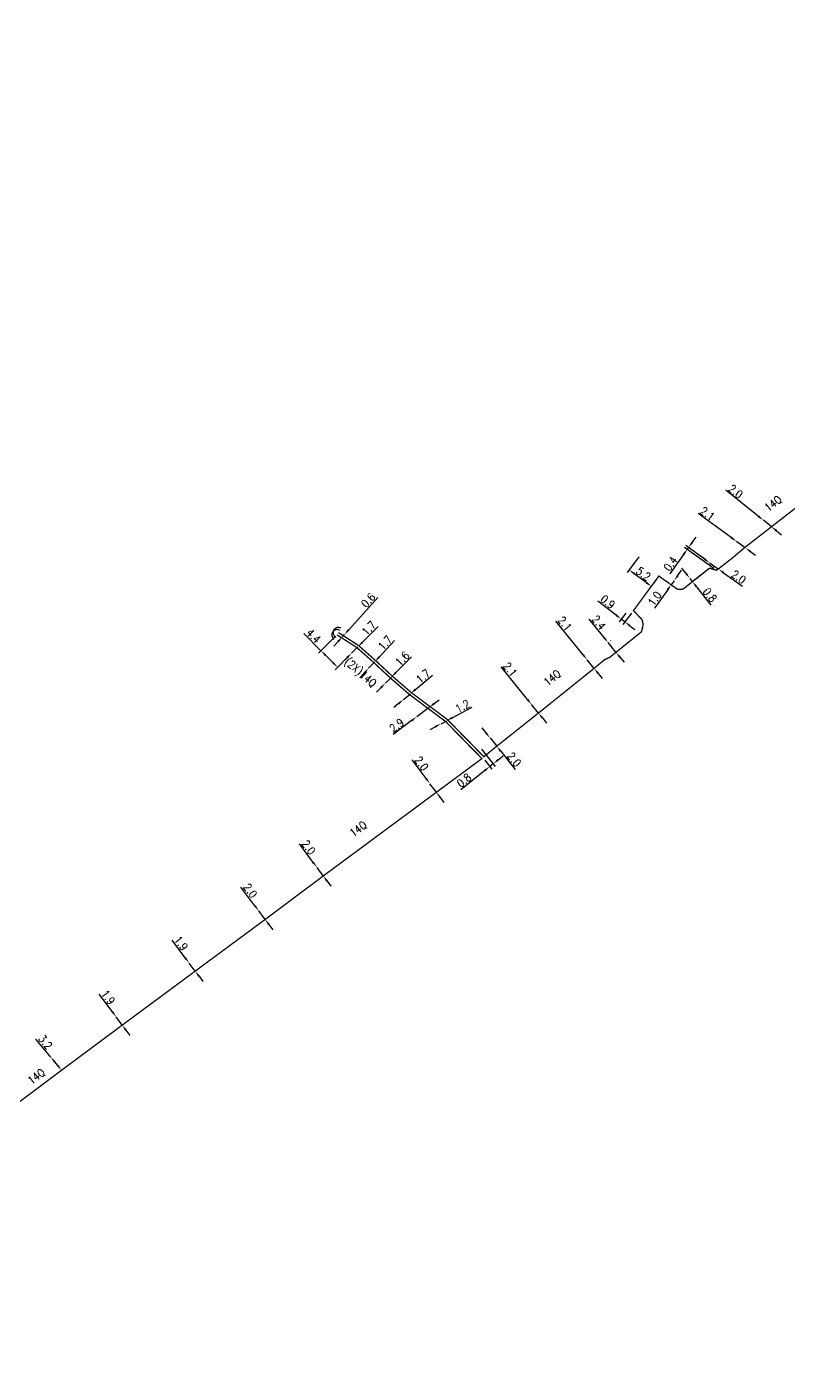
# Model space of a CAD drawing. Header units: millimetres. Extents: x 156000 to 156971, y 123070 to 123996.
# Drawn here: x 156510.6 to 156653.5, y 123529.5 to 123780.3 of the extents above; entities that cross this region are included whole.
import ezdxf
from ezdxf.enums import TextEntityAlignment as Align

# ---------------------------------------------------------------- set-up
doc = ezdxf.new("R2010")
doc.units = ezdxf.units.MM
doc.header["$PDMODE"] = 34
doc.linetypes.add('S_ST', pattern=[14, 8, -1.5, 0, -1.5, 0, -1.5, 0, -1.5])
doc.layers.get('0').update_dxf_attribs({"linetype": 'CONTINUOUS'})
doc.layers.get('Defpoints').update_dxf_attribs({"linetype": 'CONTINUOUS'})
doc.layers.add('S_100', color=5, linetype='CONTINUOUS')
doc.layers.add('S_300', color=7, linetype='CONTINUOUS')
doc.styles.get("Standard").update_dxf_attribs({"font": 'romans.shx', "width": 0.85})
doc.dimstyles.get("Standard").update_dxf_attribs({"dimtxt": 1.5, "dimasz": 1.2, "dimexe": 0.625, "dimexo": 0.625, "dimgap": 0.25, "dimtad": 1, "dimdec": 1, "dimzin": 0, "dimdsep": 46, "dimtxsty": 'Standard', "dimcen": -0.5, "dimadec": 0, "dimazin": 0, "dimtfac": 1, "dimtdec": 1, "dimtmove": 0, "dimatfit": 3, "dimfxl": 0, "dimtolj": 1, "dimtzin": 0, "dimarcsym": 0})

# ---------------------------------------------------------------- blocks, each defined once
blk = doc.blocks.new('*D52')
at = {"layer": 'Defpoints', "color": 0, "linetype": 'Continuous', "transparency": 16777216}
for p in [(156635.04, 123676.85), (156635.04, 123676.85), (156639.09, 123679.04)]:
    blk.add_point(p, dxfattribs=at)
at = {"layer": 'S_100', "color": 0, "linetype": 'Continuous', "lineweight": -2, "transparency": 16777216}
for p, q in [((156634.29, 123677.79), (156633.55, 123678.73)), ((156638.6, 123678.65), (156635.04, 123675.84)), ((156635.04, 123676.85), (156635.53, 123676.22)), ((156636.28, 123675.28), (156638.99, 123671.85))]:
    blk.add_line(p, q, dxfattribs=at)
at = {"layer": 'S_100', "color": 0, "linetype": 'Continuous', "transparency": 16777216}
for points in [[(156634.45, 123677.92), (156634.14, 123677.67), (156635.04, 123676.85)], [(156636.43, 123675.41), (156636.12, 123675.16), (156635.53, 123676.22)]]:
    blk.add_solid(points, dxfattribs=at)
at = {"layer": 'S_100', "color": 0, "linetype": 'Continuous', "transparency": 16777216, "insert": (156638.79, 123673.72), "char_height": 1.5, "attachment_point": 5, "rotation": 308.301}
blk.add_mtext('\\A1;0.8', dxfattribs=at)
blk = doc.blocks.new('*D53')
at = {"layer": 'Defpoints', "color": 0, "linetype": 'Continuous', "transparency": 16777216}
for p in [(156634.79, 123682.61), (156638.74, 123679.78), (156640.04, 123678.36)]:
    blk.add_point(p, dxfattribs=at)
at = {"layer": 'S_100', "color": 0, "linetype": 'Continuous', "lineweight": -2, "transparency": 16777216}
for p, q in [((156635.49, 123683.59), (156636.19, 123684.56)), ((156639.53, 123678.72), (156634.05, 123682.65)), ((156638.24, 123680.14), (156634.29, 123682.98)), ((156634.79, 123682.61), (156634.56, 123682.29)), ((156633.86, 123681.31), (156631.28, 123677.71))]:
    blk.add_line(p, q, dxfattribs=at)
at = {"layer": 'S_100', "color": 0, "linetype": 'Continuous', "transparency": 16777216}
for points in [[(156633.7, 123681.43), (156634.02, 123681.19), (156634.56, 123682.29)], [(156635.33, 123683.7), (156635.66, 123683.47), (156634.79, 123682.61)]]:
    blk.add_solid(points, dxfattribs=at)
at = {"layer": 'S_100', "color": 0, "linetype": 'Continuous', "transparency": 16777216, "insert": (156631.41, 123679.6), "char_height": 1.5, "attachment_point": 5, "rotation": 54.3607}
blk.add_mtext('\\A1;0.4', dxfattribs=at)
blk = doc.blocks.new('*D54')
at = {"layer": 'Defpoints', "color": 0, "linetype": 'Continuous', "transparency": 16777216}
for p in [(156638.74, 123679.78), (156638.74, 123679.78), (156640.37, 123678.61)]:
    blk.add_point(p, dxfattribs=at)
at = {"layer": 'S_100', "color": 0, "linetype": 'Continuous', "lineweight": -2, "transparency": 16777216}
for p, q in [((156637.77, 123680.48), (156636.79, 123681.18)), ((156638.74, 123679.78), (156640.37, 123678.61)), ((156641.34, 123677.91), (156644.9, 123675.37))]:
    blk.add_line(p, q, dxfattribs=at)
at = {"layer": 'S_100', "color": 0, "linetype": 'Continuous', "transparency": 16777216}
for points in [[(156637.89, 123680.64), (156637.65, 123680.32), (156638.74, 123679.78)], [(156641.46, 123678.08), (156641.23, 123677.75), (156640.37, 123678.61)]]:
    blk.add_solid(points, dxfattribs=at)
at = {"layer": 'S_100', "color": 0, "linetype": 'Continuous', "transparency": 16777216, "insert": (156644.19, 123677.1), "char_height": 1.5, "attachment_point": 5, "rotation": 324.3607}
blk.add_mtext('\\A1;2.0', dxfattribs=at)
blk = doc.blocks.new('*D55')
at = {"layer": 'Defpoints', "color": 0, "linetype": 'Continuous', "transparency": 16777216}
for p in [(156631.53, 123675.64), (156632.08, 123676.41), (156632.08, 123676.41)]:
    blk.add_point(p, dxfattribs=at)
at = {"layer": 'S_100', "color": 0, "linetype": 'Continuous', "lineweight": -2, "transparency": 16777216}
for p, q in [((156632.78, 123677.38), (156633.48, 123678.36)), ((156630.83, 123674.66), (156628.39, 123671.26)), ((156632.08, 123676.41), (156631.53, 123675.64))]:
    blk.add_line(p, q, dxfattribs=at)
at = {"layer": 'S_100', "color": 0, "linetype": 'Continuous', "transparency": 16777216}
for points in [[(156632.62, 123677.5), (156632.94, 123677.27), (156632.08, 123676.41)], [(156630.66, 123674.78), (156630.99, 123674.54), (156631.53, 123675.64)]]:
    blk.add_solid(points, dxfattribs=at)
at = {"layer": 'S_100', "color": 0, "linetype": 'Continuous', "transparency": 16777216, "insert": (156628.44, 123673.05), "char_height": 1.5, "attachment_point": 5, "rotation": 54.3609}
blk.add_mtext('\\A1;1.0', dxfattribs=at)
blk = doc.blocks.new('*D56')
at = {"layer": 'Defpoints', "color": 0, "linetype": 'Continuous', "transparency": 16777216}
for p in [(156625.83, 123681.37), (156623.65, 123678.43), (156629.21, 123677.28)]:
    blk.add_point(p, dxfattribs=at)
at = {"layer": 'S_100', "color": 0, "linetype": 'Continuous', "lineweight": -2, "transparency": 16777216}
for p, q in [((156625.46, 123680.87), (156623.28, 123677.92)), ((156626.83, 123676.08), (156624.62, 123677.71)), ((156628.84, 123676.78), (156627.42, 123674.86))]:
    blk.add_line(p, q, dxfattribs=at)
at = {"layer": 'S_100', "color": 0, "linetype": 'Continuous', "transparency": 16777216}
for points in [[(156624.74, 123677.87), (156624.5, 123677.55), (156623.65, 123678.43)], [(156626.95, 123676.24), (156626.71, 123675.92), (156627.79, 123675.36)]]:
    blk.add_solid(points, dxfattribs=at)
at = {"layer": 'S_100', "color": 0, "linetype": 'Continuous', "transparency": 16777216, "insert": (156626.32, 123677.7), "char_height": 1.5, "attachment_point": 5, "rotation": 323.5055}
blk.add_mtext('\\A1;5.2', dxfattribs=at)
blk = doc.blocks.new('*D57')
at = {"layer": 'Defpoints', "color": 0, "linetype": 'Continuous', "transparency": 16777216}
for p in [(156619.69, 123664.8), (156619.7, 123664.81), (156621.17, 123662.97)]:
    blk.add_point(p, dxfattribs=at)
at = {"layer": 'S_100', "color": 0, "linetype": 'Continuous', "lineweight": -2, "transparency": 16777216}
for p, q in [((156618.95, 123665.74), (156616.16, 123669.19)), ((156621.18, 123662.98), (156619.7, 123664.81)), ((156620.18, 123665.2), (156620.19, 123665.2)), ((156621.66, 123663.37), (156621.66, 123663.37)), ((156621.93, 123662.05), (156622.69, 123661.12))]:
    blk.add_line(p, q, dxfattribs=at)
at = {"layer": 'S_100', "color": 0, "linetype": 'Continuous', "transparency": 16777216}
for points in [[(156619.1, 123665.87), (156618.79, 123665.62), (156619.7, 123664.81)], [(156622.09, 123662.17), (156621.78, 123661.92), (156621.18, 123662.98)]]:
    blk.add_solid(points, dxfattribs=at)
at = {"layer": 'S_100', "color": 0, "linetype": 'Continuous', "transparency": 16777216, "insert": (156617.96, 123668.56), "char_height": 1.5, "attachment_point": 5, "rotation": 308.9186}
blk.add_mtext('\\A1;2.4', dxfattribs=at)
blk = doc.blocks.new('*D58')
at = {"layer": 'Defpoints', "color": 0, "linetype": 'Continuous', "transparency": 16777216}
for p in [(156615.75, 123661.6), (156615.75, 123661.6), (156617.07, 123659.97)]:
    blk.add_point(p, dxfattribs=at)
at = {"layer": 'S_100', "color": 0, "linetype": 'Continuous', "lineweight": -2, "transparency": 16777216}
for p, q in [((156615, 123662.53), (156609.92, 123668.83)), ((156615.27, 123661.21), (156615.27, 123661.21)), ((156617.07, 123659.97), (156615.75, 123661.6)), ((156616.59, 123659.57), (156616.59, 123659.57)), ((156617.83, 123659.03), (156618.58, 123658.1))]:
    blk.add_line(p, q, dxfattribs=at)
at = {"layer": 'S_100', "color": 0, "linetype": 'Continuous', "transparency": 16777216}
for points in [[(156615.15, 123662.66), (156614.84, 123662.41), (156615.75, 123661.6)], [(156617.98, 123659.16), (156617.67, 123658.91), (156617.07, 123659.97)]]:
    blk.add_solid(points, dxfattribs=at)
at = {"layer": 'S_100', "color": 0, "linetype": 'Continuous', "transparency": 16777216, "insert": (156611.58, 123668.37), "char_height": 1.5, "attachment_point": 5, "rotation": 308.9186}
blk.add_mtext('\\A1;2.1', dxfattribs=at)
blk = doc.blocks.new('*D59')
at = {"layer": 'Defpoints', "color": 0, "linetype": 'Continuous', "transparency": 16777216}
for p in [(156605.35, 123653.2), (156605.35, 123653.2), (156606.64, 123651.6)]:
    blk.add_point(p, dxfattribs=at)
at = {"layer": 'S_100', "color": 0, "linetype": 'Continuous', "lineweight": -2, "transparency": 16777216}
for p, q in [((156604.6, 123654.13), (156599.66, 123660.24)), ((156604.86, 123652.8), (156604.86, 123652.8)), ((156606.64, 123651.6), (156605.35, 123653.2)), ((156606.15, 123651.21), (156606.15, 123651.21)), ((156607.39, 123650.67), (156608.15, 123649.73))]:
    blk.add_line(p, q, dxfattribs=at)
at = {"layer": 'S_100', "color": 0, "linetype": 'Continuous', "transparency": 16777216}
for points in [[(156604.75, 123654.25), (156604.44, 123654), (156605.35, 123653.2)], [(156607.55, 123650.79), (156607.24, 123650.54), (156606.64, 123651.6)]]:
    blk.add_solid(points, dxfattribs=at)
at = {"layer": 'S_100', "color": 0, "linetype": 'Continuous', "transparency": 16777216, "insert": (156601.32, 123659.77), "char_height": 1.5, "attachment_point": 5, "rotation": 308.9182}
blk.add_mtext('\\A1;2.1', dxfattribs=at)
blk = doc.blocks.new('*D60')
at = {"layer": 'Defpoints', "color": 0, "linetype": 'Continuous', "transparency": 16777216}
for p in [(156597.55, 123646.93), (156597.55, 123646.93), (156598.8, 123645.37)]:
    blk.add_point(p, dxfattribs=at)
at = {"layer": 'S_100', "color": 0, "linetype": 'Continuous', "lineweight": -2, "transparency": 16777216}
for p, q in [((156596.8, 123647.87), (156596.05, 123648.81)), ((156597.55, 123646.93), (156598.8, 123645.37)), ((156599.55, 123644.44), (156602.29, 123641.03))]:
    blk.add_line(p, q, dxfattribs=at)
at = {"layer": 'S_100', "color": 0, "linetype": 'Continuous', "transparency": 16777216}
for points in [[(156596.95, 123647.99), (156596.64, 123647.74), (156597.55, 123646.93)], [(156599.71, 123644.56), (156599.4, 123644.31), (156598.8, 123645.37)]]:
    blk.add_solid(points, dxfattribs=at)
at = {"layer": 'S_100', "color": 0, "linetype": 'Continuous', "transparency": 16777216, "insert": (156602.08, 123642.89), "char_height": 1.5, "attachment_point": 5, "rotation": 308.7454}
blk.add_mtext('\\A1;2.0', dxfattribs=at)
blk = doc.blocks.new('*D61')
at = {"layer": 'Defpoints', "color": 0, "linetype": 'Continuous', "transparency": 16777216}
for p in [(156595.56, 123645.33), (156596.21, 123643.23), (156598.15, 123642.09)]:
    blk.add_point(p, dxfattribs=at)
at = {"layer": 'S_100', "color": 0, "linetype": 'Continuous', "lineweight": -2, "transparency": 16777216}
for p, q in [((156595.95, 123644.85), (156598.54, 123641.6)), ((156596.6, 123642.75), (156597.92, 123641.1)), ((156598.15, 123642.09), (156597.53, 123641.59)), ((156599.09, 123642.83), (156600.03, 123643.58)), ((156596.59, 123640.84), (156592.06, 123637.22))]:
    blk.add_line(p, q, dxfattribs=at)
at = {"layer": 'S_100', "color": 0, "linetype": 'Continuous', "transparency": 16777216}
for points in [[(156598.96, 123642.99), (156599.21, 123642.68), (156598.15, 123642.09)], [(156596.47, 123640.99), (156596.72, 123640.68), (156597.53, 123641.59)]]:
    blk.add_solid(points, dxfattribs=at)
at = {"layer": 'S_100', "color": 0, "linetype": 'Continuous', "transparency": 16777216, "insert": (156592.68, 123638.99), "char_height": 1.5, "attachment_point": 5, "rotation": 38.6353}
blk.add_mtext('\\A1;0.8', dxfattribs=at)
blk = doc.blocks.new('*D63')
at = {"layer": 'Defpoints', "color": 0, "linetype": 'Continuous', "transparency": 16777216}
for p in [(156622.15, 123669.22), (156623.4, 123670.83), (156624.46, 123670.8)]:
    blk.add_point(p, dxfattribs=at)
at = {"layer": 'S_100', "color": 0, "linetype": 'Continuous', "lineweight": -2, "transparency": 16777216}
for p, q in [((156621.21, 123669.95), (156617.8, 123672.59)), ((156623.02, 123670.34), (156621.77, 123668.72)), ((156622.83, 123668.7), (156622.15, 123669.22)), ((156624.07, 123670.31), (156622.44, 123668.2)), ((156623.78, 123667.96), (156624.72, 123667.23))]:
    blk.add_line(p, q, dxfattribs=at)
at = {"layer": 'S_100', "color": 0, "linetype": 'Continuous', "transparency": 16777216}
for points in [[(156621.33, 123670.11), (156621.08, 123669.8), (156622.15, 123669.22)], [(156623.9, 123668.12), (156623.65, 123667.81), (156622.83, 123668.7)]]:
    blk.add_solid(points, dxfattribs=at)
at = {"layer": 'S_100', "color": 0, "linetype": 'Continuous', "transparency": 16777216, "insert": (156619.64, 123672.43), "char_height": 1.5, "attachment_point": 5, "rotation": 322.2546}
blk.add_mtext('\\A1;0.9', dxfattribs=at)
blk = doc.blocks.new('*D64')
at = {"layer": 'Defpoints', "color": 0, "linetype": 'Continuous', "transparency": 16777216}
for p in [(156588.36, 123649.6), (156588.36, 123649.6), (156589.42, 123650.16)]:
    blk.add_point(p, dxfattribs=at)
at = {"layer": 'S_100', "color": 0, "linetype": 'Continuous', "lineweight": -2, "transparency": 16777216}
for p, q in [((156590.48, 123650.73), (156594.18, 123652.68)), ((156588.36, 123649.6), (156589.42, 123650.16)), ((156587.3, 123649.04), (156586.24, 123648.48))]:
    blk.add_line(p, q, dxfattribs=at)
at = {"layer": 'S_100', "color": 0, "linetype": 'Continuous', "transparency": 16777216}
for points in [[(156587.2, 123649.22), (156587.39, 123648.87), (156588.36, 123649.6)], [(156590.39, 123650.9), (156590.57, 123650.55), (156589.42, 123650.16)]]:
    blk.add_solid(points, dxfattribs=at)
at = {"layer": 'S_100', "color": 0, "linetype": 'Continuous', "transparency": 16777216, "insert": (156592.39, 123652.87), "char_height": 1.5, "attachment_point": 5, "rotation": 27.8752}
blk.add_mtext('\\A1;1.2', dxfattribs=at)
blk = doc.blocks.new('*D65')
at = {"layer": 'Defpoints', "color": 0, "linetype": 'Continuous', "transparency": 16777216}
for p in [(156581.33, 123654.15), (156581.33, 123654.15), (156582.63, 123655.23)]:
    blk.add_point(p, dxfattribs=at)
at = {"layer": 'S_100', "color": 0, "linetype": 'Continuous', "lineweight": -2, "transparency": 16777216}
for p, q in [((156583.56, 123656), (156586.78, 123658.69)), ((156581.33, 123654.15), (156582.63, 123655.23)), ((156580.41, 123653.38), (156579.49, 123652.61))]:
    blk.add_line(p, q, dxfattribs=at)
at = {"layer": 'S_100', "color": 0, "linetype": 'Continuous', "transparency": 16777216}
for points in [[(156580.28, 123653.53), (156580.54, 123653.22), (156581.33, 123654.15)], [(156583.43, 123656.16), (156583.68, 123655.85), (156582.63, 123655.23)]]:
    blk.add_solid(points, dxfattribs=at)
at = {"layer": 'S_100', "color": 0, "linetype": 'Continuous', "transparency": 16777216, "insert": (156584.99, 123658.5), "char_height": 1.5, "attachment_point": 5, "rotation": 39.8189}
blk.add_mtext('\\A1;1.7', dxfattribs=at)
blk = doc.blocks.new('*D66')
at = {"layer": 'Defpoints', "color": 0, "linetype": 'Continuous', "transparency": 16777216}
for p in [(156571.58, 123662.82), (156571.58, 123662.82), (156572.78, 123664.02)]:
    blk.add_point(p, dxfattribs=at)
at = {"layer": 'S_100', "color": 0, "linetype": 'Continuous', "lineweight": -2, "transparency": 16777216}
for p, q in [((156573.63, 123664.88), (156576.58, 123667.85)), ((156570.73, 123661.97), (156569.89, 123661.12)), ((156571.58, 123662.82), (156572.78, 123664.02))]:
    blk.add_line(p, q, dxfattribs=at)
at = {"layer": 'S_100', "color": 0, "linetype": 'Continuous', "transparency": 16777216}
for points in [[(156573.48, 123665.02), (156573.77, 123664.73), (156572.78, 123664.02)], [(156570.59, 123662.11), (156570.88, 123661.83), (156571.58, 123662.82)]]:
    blk.add_solid(points, dxfattribs=at)
at = {"layer": 'S_100', "color": 0, "linetype": 'Continuous', "transparency": 16777216, "insert": (156574.82, 123667.49), "char_height": 1.5, "attachment_point": 5, "rotation": 45.1699}
blk.add_mtext('\\A1;1.7', dxfattribs=at)
blk = doc.blocks.new('*D67')
at = {"layer": 'Defpoints', "color": 0, "linetype": 'Continuous', "transparency": 16777216}
for p in [(156577.92, 123657.2), (156577.92, 123657.2), (156579.04, 123658.33)]:
    blk.add_point(p, dxfattribs=at)
at = {"layer": 'S_100', "color": 0, "linetype": 'Continuous', "lineweight": -2, "transparency": 16777216}
for p, q in [((156579.89, 123659.18), (156582.84, 123662.16)), ((156577.92, 123657.2), (156579.04, 123658.33)), ((156577.07, 123656.34), (156576.23, 123655.49))]:
    blk.add_line(p, q, dxfattribs=at)
at = {"layer": 'S_100', "color": 0, "linetype": 'Continuous', "transparency": 16777216}
for points in [[(156579.75, 123659.32), (156580.03, 123659.04), (156579.04, 123658.33)], [(156576.93, 123656.48), (156577.21, 123656.2), (156577.92, 123657.2)]]:
    blk.add_solid(points, dxfattribs=at)
at = {"layer": 'S_100', "color": 0, "linetype": 'Continuous', "transparency": 16777216, "insert": (156581.08, 123661.8), "char_height": 1.5, "attachment_point": 5, "rotation": 45.2281}
blk.add_mtext('\\A1;1.6', dxfattribs=at)
blk = doc.blocks.new('*D68')
at = {"layer": 'Defpoints', "color": 0, "linetype": 'Continuous', "transparency": 16777216}
for p in [(156574.78, 123659.98), (156574.78, 123659.98), (156575.94, 123661.22)]:
    blk.add_point(p, dxfattribs=at)
at = {"layer": 'S_100', "color": 0, "linetype": 'Continuous', "lineweight": -2, "transparency": 16777216}
for p, q in [((156576.76, 123662.1), (156579.61, 123665.17)), ((156574.78, 123659.98), (156575.94, 123661.22)), ((156573.96, 123659.1), (156573.14, 123658.22))]:
    blk.add_line(p, q, dxfattribs=at)
at = {"layer": 'S_100', "color": 0, "linetype": 'Continuous', "transparency": 16777216}
for points in [[(156576.61, 123662.24), (156576.9, 123661.96), (156575.94, 123661.22)], [(156573.82, 123659.24), (156574.11, 123658.97), (156574.78, 123659.98)]]:
    blk.add_solid(points, dxfattribs=at)
at = {"layer": 'S_100', "color": 0, "linetype": 'Continuous', "transparency": 16777216, "insert": (156577.86, 123664.75), "char_height": 1.5, "attachment_point": 5, "rotation": 47.0085}
blk.add_mtext('\\A1;1.7', dxfattribs=at)
blk = doc.blocks.new('*D69')
at = {"layer": 'Defpoints', "color": 0, "linetype": 'Continuous', "transparency": 16777216}
for p in [(156568.99, 123666.45), (156571.58, 123662.82), (156568.95, 123660.18)]:
    blk.add_point(p, dxfattribs=at)
at = {"layer": 'S_300', "color": 0, "linetype": 'Continuous', "lineweight": -2, "transparency": 16777216}
for p, q in [((156565.83, 123663.28), (156562.6, 123666.5)), ((156568.55, 123666.01), (156565.39, 123662.83)), ((156568.1, 123661.02), (156566.69, 123662.43)), ((156571.14, 123662.38), (156568.51, 123659.73))]:
    blk.add_line(p, q, dxfattribs=at)
at = {"layer": 'S_300', "color": 0, "linetype": 'Continuous', "transparency": 16777216}
for points in [[(156566.83, 123662.57), (156566.54, 123662.29), (156565.83, 123663.28)], [(156568.24, 123661.16), (156567.96, 123660.88), (156568.95, 123660.18)]]:
    blk.add_solid(points, dxfattribs=at)
at = {"layer": 'S_300', "color": 0, "linetype": 'Continuous', "transparency": 16777216, "insert": (156564.45, 123666.07), "char_height": 1.5, "attachment_point": 5, "rotation": 315.1699}
blk.add_mtext('\\A1;4.4', dxfattribs=at)
blk = doc.blocks.new('*D72')
at = {"layer": 'Defpoints', "color": 0, "linetype": 'Continuous', "transparency": 16777216}
for p in [(156648.82, 123687.74), (156648.82, 123687.74), (156650.34, 123686.53)]:
    blk.add_point(p, dxfattribs=at)
at = {"layer": 'S_100', "color": 0, "linetype": 'Continuous', "lineweight": -2, "transparency": 16777216}
for p, q in [((156647.88, 123688.49), (156641.76, 123693.35)), ((156650.34, 123686.53), (156648.82, 123687.74)), ((156651.28, 123685.78), (156652.22, 123685.03))]:
    blk.add_line(p, q, dxfattribs=at)
at = {"layer": 'S_100', "color": 0, "linetype": 'Continuous', "transparency": 16777216}
for points in [[(156648, 123688.64), (156647.75, 123688.33), (156648.82, 123687.74)], [(156651.41, 123685.94), (156651.16, 123685.62), (156650.34, 123686.53)]]:
    blk.add_solid(points, dxfattribs=at)
at = {"layer": 'S_100', "color": 0, "linetype": 'Continuous', "transparency": 16777216, "insert": (156643.62, 123693.14), "char_height": 1.5, "attachment_point": 5, "rotation": 321.5125}
blk.add_mtext('\\A1;2.0', dxfattribs=at)
blk = doc.blocks.new('*D73')
at = {"layer": 'Defpoints', "color": 0, "linetype": 'Continuous', "transparency": 16777216}
for p in [(156643.77, 123683.78), (156643.77, 123683.78), (156645.43, 123682.58)]:
    blk.add_point(p, dxfattribs=at)
at = {"layer": 'S_100', "color": 0, "linetype": 'Continuous', "lineweight": -2, "transparency": 16777216}
for p, q in [((156642.8, 123684.49), (156636.61, 123688.98)), ((156645.43, 123682.58), (156643.77, 123683.78)), ((156646.4, 123681.87), (156647.37, 123681.17))]:
    blk.add_line(p, q, dxfattribs=at)
at = {"layer": 'S_100', "color": 0, "linetype": 'Continuous', "transparency": 16777216}
for points in [[(156642.92, 123684.65), (156642.68, 123684.33), (156643.77, 123683.78)], [(156646.52, 123682.03), (156646.28, 123681.71), (156645.43, 123682.58)]]:
    blk.add_solid(points, dxfattribs=at)
at = {"layer": 'S_100', "color": 0, "linetype": 'Continuous', "transparency": 16777216, "insert": (156638.33, 123688.97), "char_height": 1.5, "attachment_point": 5, "rotation": 324.0139}
blk.add_mtext('\\A1;2.1', dxfattribs=at)
blk = doc.blocks.new('*D74')
at = {"layer": 'Defpoints', "color": 0, "linetype": 'Continuous', "transparency": 16777216}
for p in [(156569.87, 123665.91), (156570.24, 123666.31), (156570.24, 123666.31)]:
    blk.add_point(p, dxfattribs=at)
at = {"layer": 'S_100', "color": 0, "linetype": 'Continuous', "lineweight": -2, "transparency": 16777216}
for p, q in [((156571.04, 123667.21), (156576.49, 123673.25)), ((156569.07, 123665.01), (156568.26, 123664.12)), ((156569.87, 123665.91), (156570.24, 123666.31))]:
    blk.add_line(p, q, dxfattribs=at)
at = {"layer": 'S_100', "color": 0, "linetype": 'Continuous', "transparency": 16777216}
for points in [[(156570.89, 123667.34), (156571.19, 123667.07), (156570.24, 123666.31)], [(156568.92, 123665.15), (156569.21, 123664.88), (156569.87, 123665.91)]]:
    blk.add_solid(points, dxfattribs=at)
at = {"layer": 'S_100', "color": 0, "linetype": 'Continuous', "transparency": 16777216, "insert": (156574.69, 123672.74), "char_height": 1.5, "attachment_point": 5, "rotation": 47.9541}
blk.add_mtext('\\A1;0.6', dxfattribs=at)
blk = doc.blocks.new('*D75')
at = {"layer": 'Defpoints', "color": 0, "linetype": 'Continuous', "transparency": 16777216}
for p in [(156568.99, 123666.45), (156571.58, 123662.82), (156568.95, 123660.18)]:
    blk.add_point(p, dxfattribs=at)
at = {"layer": 'S_300', "color": 0, "linetype": 'Continuous', "lineweight": -2, "transparency": 16777216}
for p, q in [((156565.83, 123663.28), (156562.6, 123666.5)), ((156568.55, 123666.01), (156565.39, 123662.83)), ((156568.1, 123661.02), (156566.69, 123662.43)), ((156571.14, 123662.38), (156568.51, 123659.73))]:
    blk.add_line(p, q, dxfattribs=at)
at = {"layer": 'S_300', "color": 0, "linetype": 'Continuous', "transparency": 16777216}
for points in [[(156566.83, 123662.57), (156566.54, 123662.29), (156565.83, 123663.28)], [(156568.24, 123661.16), (156567.96, 123660.88), (156568.95, 123660.18)]]:
    blk.add_solid(points, dxfattribs=at)
at = {"layer": 'S_300', "color": 0, "linetype": 'Continuous', "transparency": 16777216, "insert": (156564.45, 123666.07), "char_height": 1.5, "attachment_point": 5, "rotation": 315.1699}
blk.add_mtext('\\A1;4.4', dxfattribs=at)
blk = doc.blocks.new('*D95')
at = {"layer": 'Defpoints', "color": 0, "linetype": 'Continuous', "transparency": 16777216}
for p in [(156515.15, 123587.11), (156515.15, 123587.11), (156517.18, 123584.64)]:
    blk.add_point(p, dxfattribs=at)
at = {"layer": 'S_100', "color": 0, "linetype": 'Continuous', "lineweight": -2, "transparency": 16777216}
for p, q in [((156515.15, 123587.11), (156512.37, 123590.49)), ((156516.42, 123585.57), (156515.91, 123586.19))]:
    blk.add_line(p, q, dxfattribs=at)
at = {"layer": 'S_100', "color": 0, "linetype": 'Continuous', "transparency": 16777216}
for points in [[(156516.06, 123586.31), (156515.75, 123586.06), (156515.15, 123587.11)], [(156516.57, 123585.7), (156516.26, 123585.44), (156517.18, 123584.64)]]:
    blk.add_solid(points, dxfattribs=at)
at = {"layer": 'S_100', "color": 0, "linetype": 'Continuous', "transparency": 16777216, "insert": (156514.15, 123589.9), "char_height": 1.5, "attachment_point": 5, "rotation": 309.4483}
blk.add_mtext('\\A1;3.2', dxfattribs=at)
blk = doc.blocks.new('*D96')
at = {"layer": 'Defpoints', "color": 0, "linetype": 'Continuous', "transparency": 16777216}
for p in [(156527.42, 123594.62), (156527.42, 123594.62), (156528.55, 123593.09)]:
    blk.add_point(p, dxfattribs=at)
at = {"layer": 'S_100', "color": 0, "linetype": 'Continuous', "lineweight": -2, "transparency": 16777216}
for p, q in [((156526.71, 123595.58), (156524.26, 123598.9)), ((156528.55, 123593.09), (156527.42, 123594.62)), ((156529.05, 123593.46), (156529.05, 123593.46)), ((156529.26, 123592.12), (156529.97, 123591.16))]:
    blk.add_line(p, q, dxfattribs=at)
at = {"layer": 'S_100', "color": 0, "linetype": 'Continuous', "transparency": 16777216}
for points in [[(156526.87, 123595.7), (156526.55, 123595.46), (156527.42, 123594.62)], [(156529.42, 123592.24), (156529.1, 123592), (156528.55, 123593.09)]]:
    blk.add_solid(points, dxfattribs=at)
at = {"layer": 'S_100', "color": 0, "linetype": 'Continuous', "transparency": 16777216, "insert": (156525.93, 123598.32), "char_height": 1.5, "attachment_point": 5, "rotation": 306.4227}
blk.add_mtext('\\A1;1.9', dxfattribs=at)
blk = doc.blocks.new('*D97')
at = {"layer": 'Defpoints', "color": 0, "linetype": 'Continuous', "transparency": 16777216}
for p in [(156541.11, 123604.74), (156541.11, 123604.74), (156542.25, 123603.22)]:
    blk.add_point(p, dxfattribs=at)
at = {"layer": 'S_100', "color": 0, "linetype": 'Continuous', "lineweight": -2, "transparency": 16777216}
for p, q in [((156540.39, 123605.7), (156537.92, 123609.01)), ((156542.25, 123603.22), (156541.11, 123604.74)), ((156541.61, 123605.12), (156541.61, 123605.12)), ((156542.75, 123603.59), (156542.75, 123603.59)), ((156542.96, 123602.26), (156543.68, 123601.3))]:
    blk.add_line(p, q, dxfattribs=at)
at = {"layer": 'S_100', "color": 0, "linetype": 'Continuous', "transparency": 16777216}
for points in [[(156540.55, 123605.82), (156540.23, 123605.58), (156541.11, 123604.74)], [(156543.12, 123602.38), (156542.8, 123602.14), (156542.25, 123603.22)]]:
    blk.add_solid(points, dxfattribs=at)
at = {"layer": 'S_100', "color": 0, "linetype": 'Continuous', "transparency": 16777216, "insert": (156539.6, 123608.44), "char_height": 1.5, "attachment_point": 5, "rotation": 306.7589}
blk.add_mtext('\\A1;1.9', dxfattribs=at)
blk = doc.blocks.new('*D98')
at = {"layer": 'Defpoints', "color": 0, "linetype": 'Continuous', "transparency": 16777216}
for p in [(156554.17, 123614.51), (156554.17, 123614.51), (156555.36, 123612.9)]:
    blk.add_point(p, dxfattribs=at)
at = {"layer": 'S_100', "color": 0, "linetype": 'Continuous', "lineweight": -2, "transparency": 16777216}
for p, q in [((156553.45, 123615.47), (156550.83, 123618.97)), ((156555.36, 123612.9), (156554.17, 123614.51)), ((156556.08, 123611.94), (156556.8, 123610.98))]:
    blk.add_line(p, q, dxfattribs=at)
at = {"layer": 'S_100', "color": 0, "linetype": 'Continuous', "transparency": 16777216}
for points in [[(156553.61, 123615.59), (156553.29, 123615.35), (156554.17, 123614.51)], [(156556.24, 123612.06), (156555.92, 123611.82), (156555.36, 123612.9)]]:
    blk.add_solid(points, dxfattribs=at)
at = {"layer": 'S_100', "color": 0, "linetype": 'Continuous', "transparency": 16777216, "insert": (156552.58, 123618.3), "char_height": 1.5, "attachment_point": 5, "rotation": 306.7589}
blk.add_mtext('\\A1;2.0', dxfattribs=at)
blk = doc.blocks.new('*D99')
at = {"layer": 'Defpoints', "color": 0, "linetype": 'Continuous', "transparency": 16777216}
for p in [(156565.11, 123622.63), (156565.11, 123622.63), (156566.27, 123621.06)]:
    blk.add_point(p, dxfattribs=at)
at = {"layer": 'S_100', "color": 0, "linetype": 'Continuous', "lineweight": -2, "transparency": 16777216}
for p, q in [((156564.39, 123623.59), (156561.78, 123627.1)), ((156566.27, 123621.06), (156565.11, 123622.63)), ((156566.99, 123620.1), (156567.7, 123619.14))]:
    blk.add_line(p, q, dxfattribs=at)
at = {"layer": 'S_100', "color": 0, "linetype": 'Continuous', "transparency": 16777216}
for points in [[(156564.55, 123623.71), (156564.23, 123623.47), (156565.11, 123622.63)], [(156567.15, 123620.22), (156566.83, 123619.98), (156566.27, 123621.06)]]:
    blk.add_solid(points, dxfattribs=at)
at = {"layer": 'S_100', "color": 0, "linetype": 'Continuous', "transparency": 16777216, "insert": (156563.53, 123626.42), "char_height": 1.5, "attachment_point": 5, "rotation": 306.6209}
blk.add_mtext('\\A1;2.0', dxfattribs=at)
blk = doc.blocks.new('*D100')
at = {"layer": 'Defpoints', "color": 0, "linetype": 'Continuous', "transparency": 16777216}
for p in [(156586.28, 123638.34), (156586.28, 123638.34), (156587.48, 123636.74)]:
    blk.add_point(p, dxfattribs=at)
at = {"layer": 'S_100', "color": 0, "linetype": 'Continuous', "lineweight": -2, "transparency": 16777216}
for p, q in [((156585.57, 123639.3), (156582.95, 123642.81)), ((156587.48, 123636.74), (156586.28, 123638.34)), ((156588.2, 123635.78), (156588.91, 123634.82))]:
    blk.add_line(p, q, dxfattribs=at)
at = {"layer": 'S_100', "color": 0, "linetype": 'Continuous', "transparency": 16777216}
for points in [[(156585.73, 123639.42), (156585.41, 123639.18), (156586.28, 123638.34)], [(156588.36, 123635.9), (156588.04, 123635.66), (156587.48, 123636.74)]]:
    blk.add_solid(points, dxfattribs=at)
at = {"layer": 'S_100', "color": 0, "linetype": 'Continuous', "transparency": 16777216, "insert": (156584.7, 123642.14), "char_height": 1.5, "attachment_point": 5, "rotation": 306.7204}
blk.add_mtext('\\A1;2.0', dxfattribs=at)
blk = doc.blocks.new('M_300_02')
at = {"color": 0, "linetype": 'Continuous'}
blk.add_arc((0, 0), 1, 270, 90, dxfattribs=at)
at = {"color": 0, "linetype": 'Continuous', "width": 0.75, "flags": 3}
for tag, p in [('DEF_LEG', (0, -5)), ('DEF_COUP', (0, -7.5)), ('DEF_TYPE', (0, -10))]:
    blk.add_attdef(tag, text='', height=1.2, dxfattribs=at).set_placement(p, align=Align.MIDDLE)
blk = doc.blocks.new('*D113')
at = {"layer": 'Defpoints', "color": 0, "linetype": 'Continuous', "transparency": 16777216}
for p in [(156586.11, 123652.64), (156583.79, 123650.89), (156583.79, 123650.89)]:
    blk.add_point(p, dxfattribs=at)
at = {"layer": 'S_100', "color": 0, "linetype": 'Continuous', "lineweight": -2, "transparency": 16777216}
for p, q in [((156586.11, 123652.64), (156583.79, 123650.89)), ((156587.06, 123653.36), (156588.02, 123654.09)), ((156582.84, 123650.17), (156579.4, 123647.57))]:
    blk.add_line(p, q, dxfattribs=at)
at = {"layer": 'S_100', "color": 0, "linetype": 'Continuous', "transparency": 16777216}
for points in [[(156586.94, 123653.52), (156587.18, 123653.2), (156586.11, 123652.64)], [(156582.72, 123650.33), (156582.96, 123650.01), (156583.79, 123650.89)]]:
    blk.add_solid(points, dxfattribs=at)
at = {"layer": 'S_100', "color": 0, "linetype": 'Continuous', "transparency": 16777216, "insert": (156580.04, 123649.3), "char_height": 1.5, "attachment_point": 5, "rotation": 37.0922}
blk.add_mtext('\\A1;2.9', dxfattribs=at)

msp = doc.modelspace()

# ---------------------------------------------------------------- linework, layer by layer
at = {"layer": 'S_100', "linetype": 'S_ST', "flags": 128}
for points in [[(156787.05, 123767.59, 0.25, 0.25, 0), (156786.62, 123767.17, 0.25, 0.25, 0), (156777.85, 123771.7, 0.25, 0.25, 0), (156777.71, 123771.57, 0.25, 0.25, 0), (156777.35, 123771.33, 0.25, 0.25, 0), (156777.06, 123771.16, 0.25, 0.25, 0), (156776.74, 123771.01, 0.25, 0.25, 0), (156776.39, 123770.87, 0.25, 0.25, 0), (156775.99, 123770.75, 0.25, 0.25, 0), (156775.67, 123770.68, 0.25, 0.25, 0), (156775.33, 123770.63, 0.25, 0.25, 0), (156774.98, 123770.6, 0.25, 0.25, 0), (156774.6, 123770.6, 0.25, 0.25, 0), (156774.19, 123770.62, 0.25, 0.25, 0), (156773.23, 123770.96, 0.25, 0.25, 0), (156772.14, 123771.46, 0.25, 0.25, 0), (156771.32, 123771.93, 0.25, 0.25, 0), (156770.54, 123772.47, 0.25, 0.25, 0), (156769.26, 123773.56, 0.25, 0.25, 0), (156766.08, 123776.8, 0.25, 0.25, 0), (156763.39, 123780.07, 0.25, 0.25, 0), (156758.19, 123774.75, 0.25, 0.25, 0), (156758.65, 123774.09, 0.25, 0.25, 0), (156758.91, 123773.51, 0.25, 0.25, 0), (156759.08, 123772.83, 0.25, 0.25, 0), (156759.12, 123772.25, 0.25, 0.25, 0), (156759.04, 123771.46, 0.25, 0.25, 0), (156759.02, 123771.31, 0.25, 0.25, 0), (156757.53, 123769.51, 0.25, 0.25, 0), (156747.04, 123761.11, 0.25, 0.25, 0), (156747.29, 123760.17, 0.25, 0.25, 0), (156737.27, 123752.56, 0.25, 0.25, 0), (156731.51, 123748.3, 0.25, 0.25, 0), (156723.85, 123742.69, 0.25, 0.25, 0), (156715.46, 123736.53, 0.25, 0.25, 0), (156712.01, 123734.01, 0.25, 0.25, 0), (156711.05, 123733.55, 0.25, 0.25, -0.108366), (156709.33, 123733.25, 0.25, 0.25, 0), (156702.38, 123727.95, 0.25, 0.25, 0), (156702.12, 123727.26, 0.25, 0.25, 0), (156701.61, 123726.53, 0.25, 0.25, 0), (156701, 123725.89, 0.25, 0.25, 0), (156700.63, 123725.64, 0.25, 0.25, 0), (156696.26, 123722.37, 0.25, 0.25, 0), (156689.91, 123717.71, 0.25, 0.25, 0), (156687.14, 123712.76, 0.25, 0.25, 0), (156677.4, 123705.4, 0.25, 0.25, 0), (156671.66, 123700.99, 0.25, 0.25, 0), (156665.23, 123696.27, 0.25, 0.25, 0), (156664.69, 123695.83, 0.25, 0.25, 0), (156662.63, 123695.96, 0.25, 0.25, 0), (156660.54, 123694.44, 0.25, 0.25, 0), (156645.44, 123682.71, 0.25, 0.25, 0), (156642.93, 123680.59, 0.25, 0.25, 0), (156640.37, 123678.61, 0.25, 0.25, 0), (156640.04, 123678.36, 0.25, 0.25, 0), (156638.75, 123678.76, 0.25, 0.25, 0), (156635.92, 123676.53, 0.25, 0.25, 0), (156633.82, 123674.88, 0.25, 0.25, 0), (156633.2, 123674.75, 0.25, 0.25, 0), (156632.68, 123674.84, 0.25, 0.25, 0), (156632.53, 123674.92, 0.25, 0.25, 0), (156632.16, 123675.18, 0.25, 0.25, 0), (156631.53, 123675.64, 0.25, 0.25, 0), (156629.21, 123677.28, 0.25, 0.25, 0), (156624.46, 123670.8, 0.25, 0.25, 0), (156626.01, 123669.17, 0.25, 0.25, 0), (156626.2, 123668.67, 0.25, 0.25, 0), (156626.26, 123668.1, 0.25, 0.25, 0), (156625.96, 123666.83, 0.25, 0.25, 0), (156625.96, 123666.83, 0.25, 0.25, 0), (156621.18, 123662.98, 0.25, 0.25, 0), (156619.99, 123662.03, 0.25, 0.25, 0), (156619.05, 123661.61, 0.25, 0.25, 0), (156617.07, 123659.97, 0.25, 0.25, 0), (156606.64, 123651.6, 0.25, 0.25, 0), (156598.8, 123645.37, 0.25, 0.25, 0), (156596.39, 123643.41, 0.25, 0.25, 0), (156589.59, 123650.35, 0.25, 0.25, 0), (156586.26, 123652.84, 0.25, 0.25, 0), (156582.79, 123655.43, 0.25, 0.25, 0), (156579.21, 123658.52, 0.25, 0.25, 0), (156576.11, 123661.41, 0.25, 0.25, 0), (156572.93, 123664.22, 0.25, 0.25, 0), (156570, 123666.12, 0.25, 0.25, 0), (156569.12, 123666.66, 0, 0, 0)], [(156465.49, 123529.65, 0.25, 0.25, 0), (156465.43, 123529.74, 0.25, 0.25, 0), (156465.61, 123531.67, 0.25, 0.25, 0), (156466.08, 123536.49, 0.25, 0.25, 0), (156466.08, 123536.49, 0.25, 0.25, 0), (156466.69, 123537.03, 0.25, 0.25, 0), (156469.97, 123540, 0.25, 0.25, 0), (156465.74, 123545.46, 0.25, 0.25, 0), (156475.42, 123552.96, 0.25, 0.25, 0), (156491.63, 123565.32, 0.25, 0.25, 0), (156502.04, 123573.29, 0.25, 0.25, 0), (156517.18, 123584.64, 0.25, 0.25, 0), (156528.55, 123593.09, 0.25, 0.25, 0), (156542.25, 123603.22, 0.25, 0.25, 0), (156555.36, 123612.9, 0.25, 0.25, 0), (156566.27, 123621.06, 0.25, 0.25, 0), (156587.48, 123636.74, 0.25, 0.25, 0), (156596.03, 123643.06, 0.25, 0.25, 0), (156589.25, 123649.98, 0.25, 0.25, 0), (156585.96, 123652.44, 0.25, 0.25, 0), (156582.48, 123655.04, 0.25, 0.25, 0), (156578.88, 123658.15, 0.25, 0.25, 0), (156575.77, 123661.04, 0.25, 0.25, 0), (156572.63, 123663.82, 0.25, 0.25, 0), (156569.74, 123665.69, 0.25, 0.25, 0), (156568.86, 123666.24, 0, 0, 0)]]:
    msp.add_lwpolyline(points, format="xyseb", dxfattribs=at)

# ---------------------------------------------------------------- block references
at = {"layer": 'S_300'}
for p, rotation in [((156568.86, 123666.24), 148.420550066327), ((156569.12, 123666.66), 148.4205500662178)]:
    msp.add_blockref('M_300_02', p, dxfattribs=dict(at, rotation=rotation))

# ---------------------------------------------------------------- texts
at = {"layer": 'S_100', "linetype": 'Continuous', "width": 0.85}
for s, rotation, p in [('14Q', 38.1307, (156649.77, 123689.24)), ('(2X)14Q', 318.4209, (156570.13, 123661.03)), ('14Q', 39.0608, (156608.37, 123656.55)), ('14Q', 36.468, (156571.89, 123628.27)), ('14Q', 37.2435, (156511.54, 123581.85))]:
    msp.add_text(s, height=1.5, rotation=rotation, dxfattribs=at).set_placement(p)

# ---------------------------------------------------------------- dimensions: what is measured, and where the dimension line sits
at = {"layer": 'S_100', "linetype": 'Continuous'}
for base, p1, p2, angle, picture, middle in [((156648.8154, 123687.7392), (156650.3417, 123686.5257), (156648.8154, 123687.7392), 321.5125, '*D72', (156643.0024, 123692.361)), ((156643.77267, 123683.7823), (156645.43145, 123682.57774), (156643.77267, 123683.7823), 324.01394, '*D73', (156637.74423, 123688.15997)), ((156634.79, 123682.61), (156640.04, 123678.36), (156638.74, 123679.78), 234.3607, '*D53', (156632.22, 123679.02)), ((156623.6518, 123678.4267), (156629.212, 123677.2804), (156625.8279, 123681.3681), 323.5055, '*D56', (156625.7248, 123676.8931)), ((156638.74, 123679.78), (156640.37, 123678.61), (156638.74, 123679.78), 324.3607, '*D54', (156643.61, 123676.29)), ((156632.0799, 123676.4082), (156631.5264, 123675.6361), (156632.0799, 123676.4082), 234.3609, '*D55', (156629.257, 123672.4709)), ((156635.04, 123676.85), (156639.09, 123679.04), (156635.04, 123676.85), 308.301, '*D52', (156638, 123673.1)), ((156570.238, 123666.314), (156569.8696506, 123665.9055655), (156570.238, 123666.314), 227.9540656, '*D74', (156575.4317674, 123672.0729715)), ((156622.15, 123669.22), (156624.46, 123670.8), (156623.4, 123670.83), 322.2546, '*D63', (156619.03, 123671.64)), ((156571.58, 123662.82), (156572.78, 123664.02), (156571.58, 123662.82), 45.1699, '*D66', (156575.53, 123666.79)), ((156615.75, 123661.6), (156617.07, 123659.97), (156615.75, 123661.6), 308.9186, '*D58', (156610.8, 123667.74)), ((156619.7023, 123664.8107), (156621.1694, 123662.9749), (156619.693, 123664.8033), 308.9186, '*D57', (156617.1793, 123667.9354)), ((156574.78, 123659.98), (156575.94, 123661.22), (156574.78, 123659.98), 47.0085, '*D68', (156578.59, 123664.07)), ((156577.92, 123657.2), (156579.04, 123658.33), (156577.92, 123657.2), 45.2281, '*D67', (156581.79, 123661.1)), ((156581.33, 123654.15), (156582.63, 123655.23), (156581.33, 123654.15), 39.8189, '*D65', (156585.63, 123657.73)), ((156605.35, 123653.2), (156606.64, 123651.6), (156605.35, 123653.2), 308.9182, '*D59', (156600.54, 123659.15)), ((156588.36, 123649.6), (156589.42, 123650.16), (156588.36, 123649.6), 27.8752, '*D64', (156592.86, 123651.99)), ((156583.79, 123650.89), (156586.11, 123652.64), (156583.79, 123650.89), 37.0922, '*D113', (156580.64, 123648.5)), ((156597.55, 123646.93), (156598.8, 123645.37), (156597.55, 123646.93), 308.7454, '*D60', (156601.3, 123642.27)), ((156598.15, 123642.09), (156596.21, 123643.23), (156595.56, 123645.33), 218.6353, '*D61', (156593.3, 123638.21)), ((156586.28, 123638.34), (156587.48, 123636.74), (156586.28, 123638.34), 306.7204, '*D100', (156583.9, 123641.54)), ((156565.1067, 123622.6283), (156566.2699, 123621.0632), (156565.1067, 123622.6283), 306.6209, '*D99', (156562.7292, 123625.8272)), ((156554.17, 123614.51), (156555.36, 123612.9), (156554.17, 123614.51), 306.7589, '*D98', (156551.78, 123617.7)), ((156541.11, 123604.74), (156542.25, 123603.22), (156541.11, 123604.74), 306.7589, '*D97', (156538.8, 123607.84)), ((156527.42, 123594.62), (156528.55, 123593.09), (156527.42, 123594.62), 306.4227, '*D96', (156525.13, 123597.73)), ((156515.15, 123587.11), (156517.18, 123584.64), (156515.15, 123587.11), 309.4483, '*D95', (156513.38, 123589.27))]:
    dim = msp.add_linear_dim(base=base, p1=p1, p2=p2, angle=angle, dimstyle='Standard', dxfattribs=at)
    dim.commit()
    dim.dimension.update_dxf_attribs({"geometry": picture, "text_midpoint": middle, "dimtype": 160})
at = {"layer": 'S_300', "linetype": 'Continuous'}
for picture in ['*D69', '*D75']:
    dim = msp.add_linear_dim(base=(156568.95, 123660.18), p1=(156568.99, 123666.45), p2=(156571.58, 123662.82), angle=135.1699, dimstyle='Standard', dxfattribs=at)
    dim.commit()
    dim.dimension.update_dxf_attribs({"geometry": picture, "text_midpoint": (156563.74, 123665.36), "dimtype": 160})

doc.saveas('drawing.dxf')
